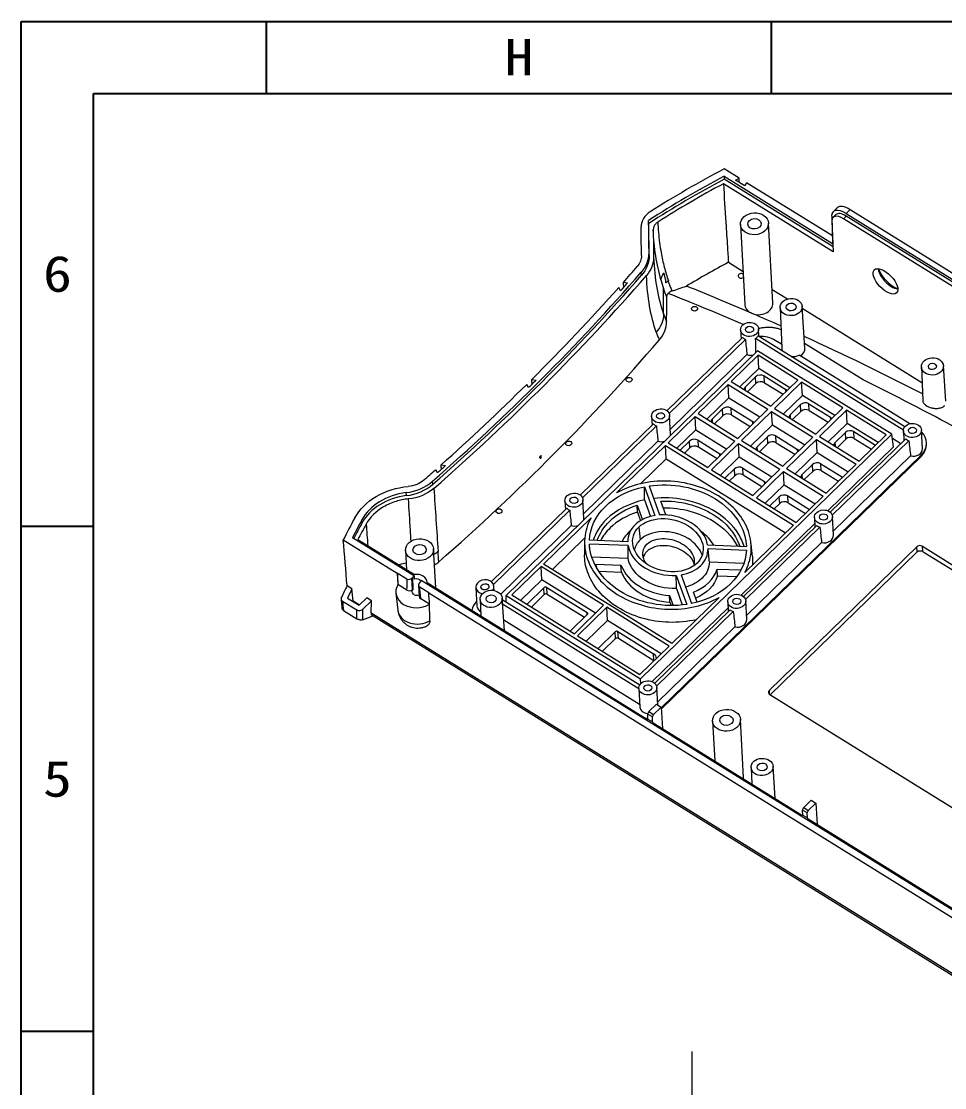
# Model space of a CAD drawing. Header units: millimetres. Extents: x -56 to 1013, y 0 to 900.
# Drawn here: x -55.9 to 174.6, y 634.1 to 900.2 of the extents above; entities that cross this region are included whole.
import ezdxf
from ezdxf.enums import TextEntityAlignment as Align
from ezdxf.lldxf.tags import DXFTag

# ---------------------------------------------------------------- set-up
doc = ezdxf.new("R2010")
doc.units = ezdxf.units.MM
doc.header["$MEASUREMENT"] = 0
doc.layers.get('0').update_dxf_attribs({"linetype": 'CONTINUOUS'})
doc.layers.add('1', color=7, linetype='CONTINUOUS')
doc.styles.add('TEXTSTYLE_0', font='txt', dxfattribs={"width": 0.8})
tags = doc.linetypes.add('CENTER', pattern=[47.5, 22, -8.5, 8.5, -8.5]).pattern_tags.tags
tags[10:11] = [DXFTag(74, 4), DXFTag(75, 0), DXFTag(340, '0'), DXFTag(46, 0.0), DXFTag(50, 0.0), DXFTag(44, 0.0), DXFTag(45, 0.0)]
tags[8:9] = [DXFTag(74, 4), DXFTag(75, 0), DXFTag(340, '0'), DXFTag(46, 0.0), DXFTag(50, 0.0), DXFTag(44, 0.0), DXFTag(45, 0.0)]
tags[6:7] = [DXFTag(74, 4), DXFTag(75, 0), DXFTag(340, '0'), DXFTag(46, 0.0), DXFTag(50, 0.0), DXFTag(44, 0.0), DXFTag(45, 0.0)]
tags[4:5] = [DXFTag(74, 4), DXFTag(75, 0), DXFTag(340, '0'), DXFTag(46, 0.0), DXFTag(50, 0.0), DXFTag(44, 0.0), DXFTag(45, 0.0)]

# ---------------------------------------------------------------- blocks, each defined once
blk = doc.blocks.new('SUN_6HWZ35TKK40GSGJE8VEUYAXIAKM')
at = {"color": 7, "linetype": 'Continuous'}
for p, q in [((-594, 420), (0, 420)), ((-594, 0), (-594, 420)), ((-560, 410), (-560, 420)), ((-490, 410), (-490, 420)), ((-584, 410), (-10, 410)), ((-584, 10), (-584, 410)), ((-594, 350), (-584, 350)), ((-594, 280), (-584, 280))]:
    blk.add_line(p, q, dxfattribs=at)
at = {"color": 2, "style": 'TEXTSTYLE_0'}
for s, width, p, p2 in [('H', 0.792988, (-526.99, 412.53), (-522.99, 412.53)), ('6', 1.029662, (-590.99, 382.5), (-586.99, 382.5)), ('5', 1.029662, (-590.99, 312.5), (-586.99, 312.5))]:
    blk.add_text(s, height=5, dxfattribs=dict(at, width=width)).set_placement(p, p2, align=Align.FIT)

msp = doc.modelspace()

# ---------------------------------------------------------------- linework, layer by layer
at = {"layer": '1', "color": 0, "linetype": 'Continuous', "lineweight": 18}
for p, q in [((123.25, 861.09), (119.54, 863.39)), ((146.75, 842.68), (119.34, 859.69)), ((119.5, 861.58), (146.58, 844.77)), ((119.5, 861.58), (119.54, 860.83)), ((146.69, 843.98), (119.54, 860.83)), ((122.38, 860.62), (123.25, 861.09)), ((124.7, 859.18), (122.38, 860.62)), ((123.3, 860.05), (123.25, 861.09)), ((125.09, 859.95), (124.7, 859.18)), ((146.52, 846.65), (125.09, 859.95)), ((147.42, 851.99), (146.71, 851.29)), ((147.73, 853.68), (146.73, 852.7)), ((149.98, 852.25), (273.56, 775.54)), ((273.59, 774.92), (150.01, 851.62)), ((150.98, 853.22), (274.56, 776.52)), ((100.72, 849.78), (100.68, 850.53)), ((123.6, 849.5), (124.68, 829.54)), ((131.67, 829.92), (130.59, 849.88)), ((146.36, 851.6), (146.58, 844.77)), ((146.41, 850.35), (146.75, 842.68)), ((190.18, 825.57), (149.31, 850.94)), ((120.58, 840.08), (124.23, 837.82)), ((93.7, 832.98), (93.21, 833.78)), ((93.7, 832.98), (93.7, 832.98)), ((94.37, 835.09), (95.43, 834.93)), ((95.43, 834.93), (95.43, 834.93)), ((95.43, 834.93), (95.43, 834.93)), ((131.49, 833.32), (135.33, 830.93)), ((133.49, 828.8), (133.9, 818.69)), ((139.69, 818.69), (138.98, 829.1)), ((139.01, 828.65), (168.89, 810.1)), ((123.62, 823.22), (123.74, 821.02)), ((128.22, 821.58), (128.12, 823.46)), ((124.08, 821.35), (105.25, 803.02)), ((124.82, 820.85), (105.8, 802.34)), ((164.25, 798.22), (127.38, 821.1)), ((164.59, 799.01), (127.97, 821.74)), ((133.86, 819.62), (132.29, 820.6)), ((154.18, 810.75), (139.61, 819.79)), ((65.13, 756.93), (127.86, 817.97)), ((125.21, 817.04), (106.1, 798.44)), ((161.38, 797.16), (127.86, 817.97)), ((128, 816.87), (121.27, 810.33)), ((137.92, 810.71), (128, 816.87)), ((128.19, 813.56), (128, 816.87)), ((165.82, 799.79), (138.24, 816.9)), ((128.19, 813.56), (123.47, 808.97)), ((135.92, 808.77), (128.19, 813.56)), ((129.49, 811.72), (134.9, 808.36)), ((168.73, 813.98), (169.07, 805.6)), ((174.83, 805.42), (174.22, 814.27)), ((70.72, 808.82), (70.26, 809.61)), ((71.52, 810.86), (72.6, 810.69)), ((72.6, 810.69), (72.6, 810.69)), ((72.6, 810.69), (72.6, 810.69)), ((120.51, 809.59), (113.03, 802.31)), ((120.51, 809.59), (130.44, 803.43)), ((120.71, 806.28), (120.51, 809.59)), ((121.27, 810.33), (131.2, 804.17)), ((124.84, 809.04), (127.38, 811.51)), ((125.37, 807.79), (127.47, 809.83)), ((129.58, 810.04), (134.25, 807.14)), ((137.92, 810.71), (131.2, 804.17)), ((138.85, 810.14), (132.12, 803.6)), ((149.12, 803.76), (138.85, 810.14)), ((139.04, 806.83), (138.85, 810.14)), ((70.72, 808.82), (70.72, 808.82)), ((139.04, 806.83), (134.32, 802.23)), ((147.12, 801.81), (139.04, 806.83)), ((120.71, 806.28), (115.22, 800.94)), ((120.71, 806.28), (128.43, 801.48)), ((136.04, 802.09), (138.58, 804.56)), ((140.69, 804.77), (146.1, 801.41)), ((149.12, 803.76), (142.4, 797.22)), ((101.42, 801.61), (101.54, 799.42)), ((112.27, 801.57), (105.54, 795.02)), ((106.17, 797.18), (105.92, 801.86)), ((112.27, 801.57), (122.19, 795.41)), ((112.46, 798.26), (112.27, 801.57)), ((113.03, 802.31), (122.95, 796.15)), ((116.6, 801.02), (119.13, 803.49)), ((117.13, 799.76), (119.23, 801.8)), ((121.24, 803.7), (126.65, 800.34)), ((121.34, 802.01), (126, 799.11)), ((130.44, 803.43), (122.95, 796.15)), ((131.36, 802.85), (123.88, 795.57)), ((131.36, 802.85), (141.64, 796.48)), ((131.56, 799.54), (131.36, 802.85)), ((132.12, 803.6), (142.4, 797.22)), ((136.57, 800.83), (138.67, 802.88)), ((140.78, 803.08), (145.45, 800.19)), ((150.05, 803.19), (143.32, 796.64)), ((159.97, 797.03), (150.05, 803.19)), ((150.24, 799.88), (150.05, 803.19)), ((101.88, 799.75), (83.62, 781.98)), ((102.62, 799.25), (84.17, 781.3)), ((131.56, 799.54), (126.07, 794.21)), ((131.56, 799.54), (139.63, 794.53)), ((150.24, 799.88), (145.52, 795.28)), ((157.97, 795.08), (150.24, 799.88)), ((161.38, 797.16), (98.65, 736.12)), ((112.46, 798.26), (107.74, 793.66)), ((112.46, 798.26), (120.19, 793.46)), ((127.8, 794.07), (130.33, 796.54)), ((132.44, 796.74), (137.85, 793.39)), ((141.64, 796.48), (134.15, 789.2)), ((142.56, 795.9), (135.08, 788.62)), ((142.56, 795.9), (152.49, 789.74)), ((142.76, 792.59), (142.56, 795.9)), ((143.32, 796.64), (153.25, 790.48)), ((146.02, 777.69), (164.84, 796.01)), ((147.24, 795.14), (149.78, 797.61)), ((147.77, 793.88), (149.87, 795.93)), ((151.89, 797.82), (157.3, 794.46)), ((151.98, 796.13), (156.3, 793.45)), ((153.25, 790.48), (159.97, 797.03)), ((161.79, 794.07), (161.38, 797.16)), ((163.6, 794.8), (161.52, 796.08)), ((164.25, 798), (164.38, 795.56)), ((169, 793.57), (168.74, 798.25)), ((103.01, 795.43), (84.48, 777.39)), ((104.85, 794.34), (92.69, 782.51)), ((104.85, 794.34), (136.82, 774.5)), ((105.04, 791.03), (104.85, 794.34)), ((105.54, 795.02), (115.47, 788.86)), ((108.53, 793.17), (110.89, 795.46)), ((109.64, 792.48), (110.98, 793.78)), ((113, 795.67), (118.41, 792.32)), ((113.09, 793.99), (117.76, 791.09)), ((122.19, 795.41), (115.47, 788.86)), ((123.12, 794.83), (116.4, 788.29)), ((123.12, 794.83), (133.39, 788.45)), ((123.31, 791.52), (123.12, 794.83)), ((123.88, 795.57), (134.15, 789.2)), ((128.33, 792.81), (130.43, 794.85)), ((132.54, 795.06), (137.2, 792.16)), ((161.79, 794.07), (145.37, 778.09)), ((146.5, 776.94), (165.63, 795.56)), ((170.02, 794.86), (170, 795.17)), ((105.04, 791.03), (98.61, 784.77)), ((103.83, 728.88), (168.65, 791.96)), ((103.84, 728.57), (168.66, 791.65)), ((105.04, 791.03), (134.82, 772.55)), ((123.31, 791.52), (118.59, 786.93)), ((123.31, 791.52), (131.39, 786.51)), ((142.76, 792.59), (137.27, 787.26)), ((142.76, 792.59), (150.49, 787.8)), ((146.74, 772.98), (166.04, 791.76)), ((47.98, 787.56), (47.54, 788.33)), ((48.88, 789.53), (49.99, 789.34)), ((49.99, 789.34), (49.99, 789.34)), ((49.99, 789.34), (49.99, 789.34)), ((116.4, 788.29), (126.67, 781.91)), ((119.73, 786.22), (122.09, 788.51)), ((124.2, 788.72), (129.61, 785.36)), ((133.39, 788.45), (126.67, 781.91)), ((134.32, 787.88), (127.59, 781.34)), ((134.32, 787.88), (144.24, 781.72)), ((134.51, 784.57), (134.32, 787.88)), ((135.08, 788.62), (145, 782.46)), ((139, 787.12), (141.53, 789.59)), ((139.53, 785.86), (141.63, 787.9)), ((143.64, 789.79), (149.05, 786.44)), ((143.74, 788.11), (148.05, 785.43)), ((145, 782.46), (152.49, 789.74)), ((47.98, 787.56), (47.98, 787.56)), ((120.84, 785.53), (122.18, 786.83)), ((124.29, 787.04), (128.96, 784.14)), ((99.61, 784.06), (102.19, 776.89)), ((100.79, 784.27), (103.4, 777.03)), ((134.51, 784.57), (129.79, 779.97)), ((134.51, 784.57), (142.24, 779.77)), ((79.8, 780.57), (79.91, 778.37)), ((84.54, 776.13), (84.29, 780.81)), ((99.66, 780.77), (101.15, 776.64)), ((104.95, 777.03), (103.71, 780.47)), ((127.59, 781.34), (137.52, 775.18)), ((130.93, 779.27), (133.29, 781.56)), ((132.04, 778.58), (133.38, 779.88)), ((135.4, 781.77), (140.81, 778.41)), ((135.49, 780.08), (139.81, 777.4)), ((137.52, 775.18), (144.24, 781.72)), ((80.25, 778.7), (61.42, 760.37)), ((80.99, 778.2), (61.97, 759.69)), ((97.81, 779.45), (99.11, 775.84)), ((97.9, 777.76), (97.81, 779.45)), ((97.9, 777.76), (98.68, 775.59)), ((86.31, 776.3), (74.47, 764.78)), ((142.13, 774.93), (123.74, 757.04)), ((136.82, 774.5), (124.66, 762.67)), ((142.05, 776.4), (142.18, 773.96)), ((146.8, 771.96), (146.54, 776.64)), ((81.38, 774.38), (63.76, 757.23)), ((98.22, 773.99), (98.53, 770.79)), ((124.39, 756.64), (142.64, 774.4)), ((124.87, 755.89), (143.44, 773.96)), ((24.49, 770.84), (37.95, 762.48)), ((42.25, 761.74), (26.77, 771.34)), ((28.14, 770.89), (42.22, 762.14)), ((84.77, 771.31), (76.66, 763.42)), ((95.47, 770.34), (85.9, 770.71)), ((95.56, 769.4), (85.9, 769.77)), ((115.41, 769.57), (125.07, 769.19)), ((125.12, 751.93), (143.85, 770.16)), ((169, 769.2), (250.87, 718.39)), ((40.03, 768.17), (40.29, 763.34)), ((47.55, 758.84), (47.02, 768.55)), ((95.57, 766.15), (86.52, 766.5)), ((115.5, 768.63), (125.07, 768.25)), ((130.81, 733.27), (167.59, 769.07)), ((131, 732.14), (167.54, 767.7)), ((169.22, 767.86), (250.79, 717.23)), ((73.83, 764.16), (66.54, 757.06)), ((89.43, 754.48), (73.83, 764.16)), ((74.02, 760.85), (73.83, 764.16)), ((106.44, 744.93), (74.47, 764.78)), ((87.52, 764.72), (93.78, 764.48)), ((93.87, 762.79), (93.78, 764.48)), ((115.85, 765.36), (124.4, 765.03)), ((40.38, 761.01), (37.97, 762.51)), ((37.97, 762.51), (38.12, 759.64)), ((41.55, 761.26), (41.73, 761.43)), ((42.29, 760.99), (42.25, 761.74)), ((88.25, 763.01), (93.87, 762.79)), ((107.57, 761.94), (110.18, 754.7)), ((108.78, 762.08), (111.36, 754.91)), ((117.88, 761.86), (117.79, 763.54)), ((117.79, 763.54), (123.7, 763.31)), ((117.88, 761.86), (122.68, 761.67)), ((26.65, 758.61), (25.44, 759.36)), ((40.32, 758.28), (38.12, 759.64)), ((41.88, 758.56), (41.73, 758.42)), ((43.25, 759.52), (43.44, 756.68)), ((45.85, 757.62), (43.43, 759.12)), ((43.48, 760.06), (43.66, 760.23)), ((195.24, 666.78), (43.92, 760.7)), ((45.43, 760.15), (45.43, 760.23)), ((45.43, 760.15), (100.43, 726.01)), ((57.6, 758.96), (57.85, 754.29)), ((62.15, 758.17), (62.09, 759.21)), ((74.02, 760.85), (68.73, 755.7)), ((70.44, 754.87), (74.56, 758.88)), ((87.43, 752.53), (74.02, 760.85)), ((75.26, 758.95), (85.3, 752.71)), ((107.61, 758.67), (109.08, 754.6)), ((25.52, 756.3), (28.45, 754.48)), ((28.45, 754.48), (30.33, 756.32)), ((31.5, 755.6), (30.33, 756.32)), ((37.62, 757.5), (38.09, 753.26)), ((46, 754.75), (43.8, 756.12)), ((45.81, 757.6), (190.94, 667.52)), ((58.65, 755.96), (58.81, 751.85)), ((64.69, 748.2), (64.14, 756.26)), ((64.16, 755.9), (98.46, 734.61)), ((65.09, 755.32), (65.13, 756.93)), ((65.13, 756.93), (98.65, 736.12)), ((66.54, 757.06), (82.14, 747.38)), ((71.41, 754.04), (74.65, 757.19)), ((75.35, 757.26), (84.67, 751.48)), ((105.91, 756.94), (106.81, 754.44)), ((106, 755.26), (105.91, 756.94)), ((118.28, 756.46), (106.44, 744.93)), ((112.78, 755.29), (111.88, 757.79)), ((24.29, 755.54), (27.88, 753.32)), ((24.53, 753.18), (27.89, 751.1)), ((28.49, 754.52), (26.91, 755.51)), ((29.29, 753.45), (31.5, 755.6)), ((31.42, 752.61), (31.5, 755.6)), ((64.23, 754.85), (98.22, 733.75)), ((89.43, 754.48), (82.14, 747.38)), ((90.21, 754), (82.91, 746.9)), ((105.81, 744.31), (90.21, 754)), ((90.4, 750.69), (90.21, 754)), ((120.5, 753.89), (101.55, 735.44)), ((102.19, 735.04), (121.01, 753.36)), ((106, 755.26), (106.29, 754.46)), ((120.42, 755.35), (120.56, 752.91)), ((125.17, 750.92), (124.92, 755.59)), ((31.66, 751.98), (204.5, 644.7)), ((64.51, 750.85), (98.44, 729.79)), ((85.37, 752.17), (81.11, 748.02)), ((90.4, 750.69), (85.11, 745.54)), ((103.81, 742.37), (90.4, 750.69)), ((102.67, 734.29), (121.81, 752.91)), ((88.06, 743.7), (92.32, 747.85)), ((93.03, 747.92), (101.91, 742.41)), ((102.92, 730.33), (122.22, 749.11)), ((82.91, 746.9), (98.51, 737.22)), ((89.17, 743.01), (92.41, 746.17)), ((93.12, 746.24), (102, 740.72)), ((98.51, 737.22), (105.81, 744.31)), ((98.72, 734.94), (98.65, 736.12)), ((98.22, 733.75), (98.48, 729.07)), ((102.96, 729.63), (102.72, 733.99)), ((212.82, 681.35), (130.94, 732.17)), ((100.75, 727.97), (102.65, 729.82)), ((102.65, 729.82), (103.81, 729.1)), ((100.52, 726.1), (100.45, 727.35)), ((101.68, 725.38), (101.61, 726.63)), ((101.91, 727.25), (103.81, 729.1)), ((103.81, 729.1), (104.11, 723.73)), ((100.43, 726.01), (100.52, 726.1)), ((100.52, 726.1), (101.68, 725.38)), ((101.59, 725.29), (101.68, 725.38)), ((101.59, 725.29), (139.05, 702.04)), ((116.61, 725.6), (117.16, 715.63)), ((124.39, 711.5), (123.6, 725.98)), ((126.23, 714.02), (126.4, 709.9)), ((132.27, 706.25), (131.72, 714.31)), ((139.37, 704), (141.27, 705.85)), ((141.27, 705.85), (142.43, 705.13)), ((139.14, 702.13), (139.07, 703.37)), ((140.3, 701.41), (140.23, 702.66)), ((140.53, 703.28), (142.43, 705.13)), ((142.43, 705.13), (142.72, 699.76)), ((139.05, 702.04), (139.14, 702.13)), ((139.14, 702.13), (140.3, 701.41)), ((140.21, 701.32), (140.3, 701.41)), ((140.21, 701.32), (195.21, 667.18))]:
    msp.add_line(p, q, dxfattribs=at)
at = {"layer": '1', "color": 0, "linetype": 'Continuous', "lineweight": 13}
for p, q in [((150.01, 851.62), (149.31, 850.94)), ((150.98, 853.22), (149.98, 852.25)), ((100.82, 841.82), (100.78, 842.57)), ((98.88, 836.84), (98.84, 837.59)), ((129.58, 810.04), (129.49, 811.72)), ((124.89, 808.08), (124.84, 809.04)), ((127.47, 809.83), (127.38, 811.51)), ((134.93, 807.8), (134.9, 808.36)), ((138.67, 802.88), (138.58, 804.56)), ((140.78, 803.08), (140.69, 804.77)), ((119.23, 801.8), (119.13, 803.49)), ((121.34, 802.01), (121.24, 803.7)), ((136.09, 801.13), (136.04, 802.09)), ((146.13, 800.85), (146.1, 801.41)), ((116.65, 800.06), (116.6, 801.02)), ((126.68, 799.78), (126.65, 800.34)), ((130.43, 794.85), (130.33, 796.54)), ((132.54, 795.06), (132.44, 796.74)), ((149.87, 795.93), (149.78, 797.61)), ((151.98, 796.13), (151.89, 797.82)), ((110.98, 793.78), (110.89, 795.46)), ((113.09, 793.99), (113, 795.67)), ((127.85, 793.11), (127.8, 794.07)), ((137.88, 792.82), (137.85, 793.39)), ((147.29, 794.18), (147.24, 795.14)), ((157.3, 794.42), (157.3, 794.46)), ((118.44, 791.75), (118.41, 792.32)), ((168.66, 791.65), (168.65, 791.96)), ((122.18, 786.83), (122.09, 788.51)), ((124.29, 787.04), (124.2, 788.72)), ((141.63, 787.9), (141.53, 789.59)), ((143.74, 788.11), (143.64, 789.79)), ((46.8, 784.68), (46.75, 785.43)), ((129.64, 784.8), (129.61, 785.36)), ((139.05, 786.16), (139, 787.12)), ((149.05, 786.4), (149.05, 786.44)), ((40.22, 781.85), (40.18, 782.6)), ((133.38, 779.88), (133.29, 781.56)), ((135.49, 780.08), (135.4, 781.77)), ((140.81, 778.38), (140.81, 778.41)), ((29.18, 775.07), (29.14, 775.82)), ((169.07, 767.96), (169, 769.2)), ((167.66, 767.82), (167.59, 769.07)), ((41.73, 758.42), (41.55, 761.26)), ((41.73, 761.43), (41.88, 758.56)), ((74.65, 757.19), (74.56, 758.88)), ((75.35, 757.26), (75.26, 758.95)), ((27.89, 751.1), (27.88, 753.32)), ((29.29, 753.45), (29.3, 750.85)), ((70.45, 754.64), (70.44, 754.87)), ((31.42, 752.61), (204.8, 645)), ((85.33, 752.13), (85.3, 752.71)), ((92.41, 746.17), (92.32, 747.85)), ((93.12, 746.24), (93.03, 747.92)), ((102, 740.72), (101.91, 742.41)), ((130.86, 732.23), (130.81, 733.27)), ((101.61, 726.63), (100.45, 727.35)), ((100.75, 727.97), (101.91, 727.25)), ((140.23, 702.66), (139.07, 703.37)), ((139.37, 704), (140.53, 703.28))]:
    msp.add_line(p, q, dxfattribs=at)
at = {"layer": '1', "color": 1, "linetype": 'CENTER', "lineweight": 18, "ltscale": 0.026557}
msp.add_line((111.52, 428.64), (111.52, 643.14), dxfattribs=at)
at = {"layer": '1', "color": 0, "linetype": 'Continuous', "lineweight": 18}
for centre, major_axis, ratio, start_param, end_param in [((252.84, 704.92), (245.43, 13.36), 0.780806, 2.101881, 2.194174), ((252.84, 704.92), (243.51, 13.26), 0.780806, 2.10718, 2.202551), ((252.88, 704.17), (-243.51, -13.26), 0.780806, 5.248772, 5.344143), ((252.88, 704.17), (242.41, 13.2), 0.780806, 2.111146, 2.194316), ((150.14, 849.19), (-3.42, 3.51), 0.46557, 5.202552, 6.755243), ((149.42, 848.49), (-2.71, 2.81), 0.472376, 5.204763, 6.775559), ((150.14, 849.19), (2.72, -2.79), 0.46557, 2.060959, 3.141569), ((151.14, 850.16), (3.42, -3.51), 0.46557, 2.060959, 3.141584), ((-415.05, 1105.32), (-622.95, -33.91), 0.780806, 2.484541, 2.494218), ((253.92, 684.96), (-241.87, -13.17), 0.780806, 5.253213, 5.305978), ((161.05, 836.58), (-2.79, 2.87), 0.46557, 0.491635, 2.060959), ((161.56, 837.07), (3.35, -3.44), 0.46557, 3.903307, 5.202551), ((-415.05, 1105.32), (-624.84, -34.02), 0.780806, 2.359012, 2.492674), ((-415.01, 1104.57), (624.84, 34.02), 0.780806, 5.500605, 5.634267), ((-415.01, 1104.57), (625.94, 34.08), 0.780806, 5.499373, 5.635256), ((123.78, 836.7), (-0.749, -0.041), 0.780806, 3.967873, 6.283185), ((123.78, 836.7), (-0.749, -0.041), 0.780806, 0, 2.315297), ((-415.05, 1105.32), (-622.95, -33.91), 0.780806, 2.423564, 2.481321), ((-415.05, 1105.32), (-623.94, -33.97), 0.780806, 2.48041, 2.485223), ((-193.41, 388.12), (-638.45, -34.76), 0.780806, 4.146554, 4.17497), ((161.05, 836.58), (-2.79, 2.87), 0.46557, 2.060959, 2.642252), ((161.56, 837.07), (3.35, -3.44), 0.46557, 5.202552, 5.515729), ((-193.48, 389.37), (-632.96, -34.46), 0.780806, 4.144506, 4.17841), ((128.18, 829.73), (3.49, 0.19), 0.780806, 3.141552, 3.986117), ((128.18, 829.73), (3.49, 0.19), 0.780806, 4.305251, 6.283266), ((-193.41, 388.12), (-638.45, -34.76), 0.780806, 4.132576, 4.144814), ((-414.03, 1086.61), (-626.45, -34.1), 0.780806, 2.357469, 2.498704), ((125.92, 822.4), (-2.25, -0.12), 0.780806, 0.570877, 1.015237), ((125.54, 829.38), (-3.88, 41.3), 0.037403, 1.775344, 1.870849), ((125.92, 822.4), (-2.25, -0.12), 0.780806, 2.237178, 2.681539), ((125.54, 829.38), (-0.81, 41.6), 0.041273, 4.422978, 4.511227), ((128.48, 816.89), (5.99, 0.33), 0.780806, 0.84081, 1.57231), ((-193.41, 388.12), (-638.45, -34.76), 0.780806, 4.066887, 4.12194), ((126.12, 818.66), (-2.25, -0.12), 0.780806, 1.110742, 1.873583), ((136.78, 818.82), (-2.89, -0.16), 0.780806, 6.27229, 6.613269), ((136.8, 818.51), (-2.89, -0.16), 0.780806, 2.16684, 3.152518), ((136.78, 818.82), (-2.89, -0.16), 0.780806, 1.351536, 2.058455), ((128.54, 810.79), (1.5, 0.08), 0.780806, 0.84081, 2.411606), ((-415.05, 1105.32), (-622.95, -33.91), 0.780806, 2.367449, 2.420356), ((-415.05, 1105.32), (-623.94, -33.97), 0.780806, 2.419543, 2.424344), ((126, 808.32), (1.5, 0.08), 0.780806, 2.411606, 3.070751), ((128.63, 809.11), (1.5, 0.08), 0.780806, 0.84081, 2.411606), ((-193.48, 389.37), (-632.96, -34.46), 0.780806, 3.997487, 4.089031), ((133.94, 807.44), (1.5, 0.08), 0.780806, 0.513642, 0.84081), ((120.29, 802.77), (1.5, 0.08), 0.780806, 0.84081, 2.411606), ((139.74, 803.84), (1.5, 0.08), 0.780806, 0.84081, 2.411606), ((120.38, 801.09), (1.5, 0.08), 0.780806, 0.84081, 2.411606), ((137.2, 801.37), (1.5, 0.08), 0.780806, 2.411606, 3.070751), ((139.83, 802.16), (1.5, 0.08), 0.780806, 0.84081, 2.411606), ((145.14, 800.49), (1.5, 0.08), 0.780806, 0.513642, 0.84081), ((103.72, 800.8), (-2.25, -0.12), 0.780806, 0.570877, 1.015237), ((103.34, 807.78), (-3.88, 41.3), 0.037403, 1.775344, 1.870849), ((117.76, 800.3), (1.5, 0.08), 0.780806, 2.411606, 3.070751), ((125.7, 799.41), (1.5, 0.08), 0.780806, 0.513642, 0.84081), ((103.92, 797.06), (-2.25, -0.12), 0.780806, 2.949594, 3.141553), ((112.05, 794.75), (1.5, 0.08), 0.780806, 0.84081, 2.411606), ((131.49, 795.82), (1.5, 0.08), 0.780806, 0.84081, 2.411606), ((150.94, 796.89), (1.5, 0.08), 0.780806, 0.84081, 2.411606), ((151.03, 795.21), (1.5, 0.08), 0.780806, 0.84081, 2.411606), ((166.55, 797.19), (-2.25, -0.12), 0.780806, 0.666382, 1.110742), ((164.01, 794.84), (5.99, 0.33), 0.780806, 5.553199, 6.895714), ((103.92, 797.06), (-2.25, -0.12), 0.780806, 1.110742, 1.873617), ((112.14, 793.06), (1.5, 0.08), 0.780806, 0.84081, 2.411606), ((128.96, 793.35), (1.5, 0.08), 0.780806, 2.411606, 3.070751), ((131.58, 794.13), (1.5, 0.08), 0.780806, 0.84081, 2.411606), ((136.9, 792.46), (1.5, 0.08), 0.780806, 0.513642, 0.84081), ((148.4, 794.42), (1.5, 0.08), 0.780806, 2.411606, 3.070751), ((156.34, 793.53), (1.5, 0.08), 0.780806, 0.819457, 0.84081), ((165.96, 807.91), (-3.88, 41.3), 0.037403, 1.870849, 1.968957), ((166.75, 793.44), (-2.25, -0.12), 0.780806, 1.208851, 3.141647), ((164.03, 794.53), (5.99, 0.33), 0.780806, 5.553199, 6.283202), ((-414.17, 1089.16), (-626.37, -34.1), 0.780806, 2.419514, 2.420401), ((117.45, 791.39), (1.5, 0.08), 0.780806, 0.513642, 0.84081), ((-415.05, 1105.32), (-622.95, -33.91), 0.780806, 2.357181, 2.364235), ((-415.05, 1105.32), (-623.94, -33.97), 0.780806, 2.363512, 2.368318), ((123.25, 787.79), (1.5, 0.08), 0.780806, 0.84081, 2.411606), ((142.69, 788.87), (1.5, 0.08), 0.780806, 0.84081, 2.411606), ((142.78, 787.18), (1.5, 0.08), 0.780806, 0.84081, 2.411606), ((123.34, 786.11), (1.5, 0.08), 0.780806, 0.84081, 2.411606), ((128.65, 784.44), (1.5, 0.08), 0.780806, 0.513642, 0.84081), ((140.16, 786.4), (1.5, 0.08), 0.780806, 2.411606, 3.070751), ((148.1, 785.51), (1.5, 0.08), 0.780806, 0.819457, 0.84081), ((42.07, 771.72), (14.08, 0.77), 0.780806, 1.663353, 2.69085), ((42.11, 770.97), (14.08, 0.77), 0.780806, 1.663337, 2.69085), ((134.45, 780.84), (1.5, 0.08), 0.780806, 0.84081, 2.411606), ((134.54, 779.16), (1.5, 0.08), 0.780806, 0.84081, 2.411606), ((82.09, 779.75), (-2.25, -0.12), 0.780806, 0.570877, 1.015237), ((81.71, 786.73), (-3.88, 41.3), 0.037403, 1.775344, 1.870849), ((139.85, 777.49), (1.5, 0.08), 0.780806, 0.819457, 0.84081), ((252.84, 704.92), (-245.41, -13.36), 0.780806, 5.832845, 5.863304), ((252.84, 704.92), (243.51, 13.26), 0.780806, 2.69085, 2.716032), ((252.88, 704.17), (-243.51, -13.26), 0.780806, 5.832442, 5.85455), ((252.88, 704.17), (242.41, 13.2), 0.780806, 2.690893, 2.712698), ((82.3, 776.01), (-2.25, -0.12), 0.780806, 2.949594, 3.141553), ((82.3, 776.01), (-2.25, -0.12), 0.780806, 1.110742, 1.873617), ((144.35, 775.58), (-2.25, -0.12), 0.780806, 0.666382, 1.110742), ((143.76, 786.3), (-3.88, 41.3), 0.037403, 1.870849, 1.968957), ((144.55, 771.84), (-2.25, -0.12), 0.780806, 1.208851, 3.141565), ((168.36, 768.59), (0.999, 0.054), 0.780806, 0.84081, 2.411606), ((168.44, 765.82), (3.32, 3.67), 0.394469, 1.375691, 1.410489), ((168.44, 765.82), (4.17, -2.84), 0.423435, 1.671246, 1.706043), ((42.69, 760.83), (-5.24, -0.29), 0.780806, 5.791082, 5.798958), ((47.66, 669.58), (-23.78, 371.94), 0.010421, 1.317684, 1.325562), ((40.78, 761.74), (0.999, 0.054), 0.78081, 4.266625, 5.55312), ((42.69, 760.83), (-1.25, -0.07), 0.780806, 5.031711, 5.553199), ((42.73, 760.08), (2.7, 0.15), 0.780806, 6.246832, 8.001158), ((42.73, 760.08), (1.25, 0.07), 0.780806, 0.39423, 1.890118), ((253.46, 693.48), (245.09, 13.34), 0.780806, 2.721445, 2.737736), ((253.46, 693.48), (243.59, 13.26), 0.780806, 2.723414, 2.736262), ((42.85, 757.96), (5.24, 0.29), 0.780806, 2.649489, 5.315315), ((36.43, 829.77), (-3.9, 71.49), 0.010408, 3.134319, 3.41862), ((42.85, 757.96), (1.25, 0.07), 0.780806, 2.411606, 3.838852), ((44.25, 759.58), (0.999, 0.054), 0.78081, 2.411528, 3.698023), ((39.91, 827.61), (-3.9, 71.49), 0.010408, 2.850018, 3.134319), ((42.69, 760.83), (-1.25, -0.07), 0.780806, 2.411606, 2.933094), ((59.84, 759.09), (-2.25, -0.12), 0.780806, 2.561028, 6.283185), ((59.84, 759.09), (-2.25, -0.12), 0.780806, 0, 1.256187), ((74.94, 758.64), (0.499, 0.027), 0.780806, 0.84081, 2.411606), ((40.96, 758.89), (0.999, 0.054), 0.78081, 3.982324, 5.55312), ((42.85, 757.96), (1.25, 0.07), 0.780806, 4.125953, 5.136644), ((44.43, 756.74), (0.999, 0.054), 0.78081, 3.14887, 3.982324), ((42.69, 760.83), (-5.24, -0.29), 0.780806, 2.165847, 2.173722), ((47.66, 669.58), (-23.78, 371.94), 0.010421, 4.942765, 4.950643), ((75.04, 756.95), (-0.499, -0.027), 0.780806, 3.982402, 5.553199), ((28.52, 753.93), (0.999, 0.05), 0.782532, 3.987963, 5.556325), ((62.52, 752.7), (5.99, 0.33), 0.780806, 2.438162, 2.958881), ((60.1, 754.41), (-2.25, -0.12), 0.780806, 0.000054, 0.894536), ((71.98, 753.91), (2, 0.11), 0.780806, 2.411606, 2.521169), ((122.72, 754.54), (-2.25, -0.12), 0.780806, 0.666382, 1.110742), ((144.07, 1013.54), (176.6, 262.09), 0.361596, 3.610128, 3.625765), ((33.32, 754.48), (1.68, 2.49), 0.361596, 2.626192, 3.155131), ((84.99, 752.41), (0.499, 0.027), 0.780806, 5.553199, 7.123995), ((122.14, 765.26), (-3.88, 41.3), 0.037403, 1.870849, 1.968957), ((122.92, 750.79), (-2.25, -0.12), 0.780806, 1.208851, 3.141565), ((92.71, 747.61), (0.499, 0.027), 0.780806, 0.84081, 2.411606), ((92.8, 745.93), (-0.499, -0.027), 0.780806, 3.982402, 5.553199), ((100.64, 741.17), (2, 0.11), 0.780806, 6.251393, 7.123995), ((100.73, 739.49), (2, 0.11), 0.780806, 0.795134, 0.84081), ((131.58, 732.79), (0.999, 0.054), 0.780806, 2.411606, 3.982402), ((100.73, 729.19), (-2.25, -0.12), 0.780806, 0.000023, 1.40925), ((100.77, 727.65), (-0.264, -0.425), 0.416636, 4.174718, 5.745514), ((101.93, 726.93), (0.264, 0.425), 0.416636, 1.033125, 2.603921), ((98.05, 730.65), (5.99, 0.33), 0.780806, 5.005923, 5.091114), ((98.07, 730.34), (5.99, 0.33), 0.780806, 5.063135, 5.091114), ((120.9, 711.31), (3.49, 0.19), 0.780806, 6.153046, 6.283128), ((139.39, 703.68), (-0.264, -0.425), 0.416636, 4.174718, 5.745514), ((140.55, 702.96), (0.264, 0.425), 0.416636, 1.033125, 2.603921)]:
    msp.add_ellipse(centre, major_axis=major_axis, ratio=ratio, start_param=start_param, end_param=end_param, dxfattribs=at)
for centre, major_axis, ratio in [((127.09, 849.69), (3.49, 0.19), 0.780806), ((127.09, 849.69), (1.65, 0.09), 0.780806), ((159.77, 835.33), (-2.78, 2.88), 0.472376), ((136.23, 828.92), (-2.75, -0.15), 0.780806), ((112.15, 828.5), (-0.748, -0.041), 0.780806), ((136.23, 828.92), (-1.25, -0.07), 0.780806), ((125.87, 823.34), (-2.25, -0.12), 0.780806), ((125.87, 823.34), (-0.999, -0.054), 0.780806), ((171.48, 814.1), (2.75, 0.15), 0.780806), ((171.48, 814.1), (-0.999, -0.054), 0.780806), ((95.81, 810.79), (-0.749, -0.041), 0.780806), ((103.67, 801.74), (-2.25, -0.12), 0.780806), ((103.67, 801.74), (-0.999, -0.054), 0.780806), ((166.5, 798.12), (-2.25, -0.12), 0.780806), ((166.5, 798.12), (-0.999, -0.054), 0.780806), ((80.73, 794.88), (-0.749, -0.041), 0.780806), ((82.04, 780.69), (-2.25, -0.12), 0.780806), ((82.04, 780.69), (-0.999, -0.054), 0.780806), ((63.35, 777.97), (-0.749, -0.041), 0.780806), ((144.3, 776.52), (-2.25, -0.12), 0.780806), ((144.3, 776.52), (-0.999, -0.054), 0.780806), ((43.52, 768.36), (3.49, 0.19), 0.780806), ((43.52, 768.36), (1.65, 0.09), 0.780806), ((59.84, 759.09), (-0.999, -0.054), 0.780806), ((61.39, 756.09), (-2.75, -0.15), 0.780806), ((61.39, 756.09), (-1.25, -0.07), 0.780806), ((122.67, 755.47), (-2.25, -0.12), 0.780806), ((122.67, 755.47), (-0.999, -0.054), 0.780806), ((100.47, 733.87), (-2.25, -0.12), 0.780806), ((100.47, 733.87), (-0.999, -0.054), 0.780806), ((120.11, 725.79), (3.49, 0.19), 0.780806), ((120.11, 725.79), (1.65, 0.09), 0.780806), ((128.98, 714.14), (-2.75, -0.15), 0.780806), ((128.98, 714.14), (-1.25, -0.07), 0.780806)]:
    msp.add_ellipse(centre, major_axis=major_axis, ratio=ratio, dxfattribs=at)
at = {"layer": '1', "color": 0, "linetype": 'Continuous', "lineweight": 13}
for centre, major_axis, ratio, start_param, end_param in [((45.77, 980.87), (-232.21, 2337.93), 0.018661, 1.665472, 1.666487), ((43.08, 753.7), (5, 0.27), 0.780806, 3.185278, 5.316013)]:
    msp.add_ellipse(centre, major_axis=major_axis, ratio=ratio, start_param=start_param, end_param=end_param, dxfattribs=at)
at = {"layer": '1', "color": 0, "linetype": 'Continuous', "lineweight": 18}
for points, degree, knots in [([(119.34, 859.69), (119.54, 856.45), (119.75, 853.21), (120.08, 847.96), (120.21, 845.97), (120.34, 843.97)], 3, [0, 0, 0, 0, 0.618774, 0.618774, 1, 1, 1, 1]), ([(100.78, 842.57), (100.78, 843.07), (100.77, 843.57), (100.76, 844.57), (100.75, 845.07), (100.73, 846.58), (100.72, 847.58), (100.69, 849.23), (100.68, 849.88), (100.68, 850.53)], 3, [0, 0, 0, 0, 0.188617, 0.188617, 0.377235, 0.377235, 0.75447, 0.75447, 1, 1, 1, 1]), ([(100.82, 841.82), (100.82, 842.34), (100.81, 842.86), (100.8, 843.91), (100.79, 844.43), (100.77, 845.47), (100.77, 845.99), (100.75, 847.03), (100.75, 847.55), (100.73, 848.64), (100.72, 849.21), (100.72, 849.78)], 3, [0, 0, 0, 0, 0.196226, 0.196226, 0.392452, 0.392452, 0.588678, 0.588678, 0.784905, 0.784905, 1, 1, 1, 1]), ([(102.97, 850.13), (102.78, 850), (102.6, 849.86), (102.24, 849.49), (102.08, 849.25), (101.87, 848.75), (101.82, 848.49), (101.82, 848.23)], 3, [0, 0, 0, 0, 0.270937, 0.270937, 0.639936, 0.639936, 1, 1, 1, 1]), ([(98.89, 841.77), (98.89, 842.26), (98.88, 842.75), (98.86, 844.22), (98.85, 845.2), (98.82, 847.1), (98.81, 848.01), (98.8, 848.92)], 3, [0, 0, 0, 0, 0.20428, 0.20428, 0.616834, 0.616834, 1, 1, 1, 1]), ([(101.82, 848.23), (101.84, 847.41), (101.85, 846.58), (101.87, 844.91), (101.88, 844.06), (101.9, 842.59), (101.91, 841.97), (101.92, 841.34)], 3, [0, 0, 0, 0, 0.359152, 0.359152, 0.728324, 0.728324, 1, 1, 1, 1]), ([(98.84, 837.59), (99.81, 838.7), (100.3, 839.97), (100.8, 841.25), (100.78, 842.57)], 2, [0, 0, 0, 0.5, 0.5, 1, 1, 1]), ([(105.05, 834.97), (105.03, 834.96), (105.01, 834.94), (104.99, 834.93), (104.98, 834.93), (104.97, 834.93), (104.97, 834.93), (104.96, 834.93), (104.96, 834.94), (104.96, 834.95), (104.96, 834.96), (104.95, 834.99), (104.96, 835.02), (104.97, 835.1), (104.97, 835.16), (104.98, 835.32), (104.98, 835.42), (104.96, 835.63), (104.94, 835.73), (104.81, 836.36), (104.66, 836.85), (104.52, 837.35)], 3, [0, 0, 0, 0, 0.020053, 0.020053, 0.028828, 0.028828, 0.035143, 0.035143, 0.041419, 0.041419, 0.049975, 0.049975, 0.07553, 0.07553, 0.126547, 0.126547, 0.22929, 0.22929, 0.355482, 0.355482, 1, 1, 1, 1]), ([(105.61, 835.43), (105.42, 835.31), (105.24, 835.16), (105.07, 835), (105.06, 834.98), (105.05, 834.97)], 3, [0, 0, 0, 0, 0.925564, 0.925564, 1, 1, 1, 1]), ([(105.17, 825.3), (105.18, 826.83), (105.19, 828.35), (105.21, 830.36), (105.21, 830.83), (105.22, 831.31)], 3, [0, 0, 0, 0, 0.761237, 0.761237, 1, 1, 1, 1]), ([(105.22, 831.31), (105.22, 831.58), (105.28, 831.85), (105.43, 832.18), (105.47, 832.25), (105.52, 832.33)], 3, [0, 0, 0, 0, 0.768062, 0.768062, 1, 1, 1, 1]), ([(106.54, 832.93), (106.46, 832.9), (106.39, 832.87), (105.99, 832.7), (105.72, 832.53), (105.52, 832.33)], 3, [0, 0, 0, 0, 0.182538, 0.182538, 1, 1, 1, 1]), ([(128.17, 823.57), (128.48, 823.66), (128.8, 823.73), (129.46, 823.84), (129.79, 823.87), (130.12, 823.89)], 3, [0, 0, 0, 0, 0.499564, 0.499564, 1, 1, 1, 1]), ([(130.12, 823.89), (130.29, 823.9), (130.63, 823.91), (130.97, 823.9), (131.13, 823.89)], 3, [0, 0, 0, 0, 0.51256, 1, 1, 1, 1]), ([(169.07, 805.61), (169.07, 805.45), (169.12, 805.29), (169.29, 804.94), (169.45, 804.74), (169.84, 804.39), (170.08, 804.23), (170.6, 803.97), (170.88, 803.87), (171.46, 803.71), (171.77, 803.66), (172.38, 803.61), (172.69, 803.61), (173.28, 803.68), (173.56, 803.75), (174.06, 803.95), (174.28, 804.08), (174.49, 804.26), (174.52, 804.3), (174.55, 804.33)], 3, [0, 0, 0, 0, 0.104447, 0.104447, 0.233641, 0.233641, 0.354767, 0.354767, 0.471147, 0.471147, 0.587635, 0.587635, 0.708569, 0.708569, 0.836609, 0.836609, 0.971848, 0.971848, 1, 1, 1, 1]), ([(73.83, 791.85), (73.82, 791.71), (73.81, 791.58), (73.78, 791.38), (73.78, 791.31), (73.75, 791.22), (73.74, 791.18), (73.73, 791.14), (73.72, 791.13), (73.72, 791.12), (73.71, 791.11), (73.71, 791.11), (73.7, 791.1), (73.7, 791.1), (73.69, 791.1), (73.69, 791.09), (73.68, 791.09), (73.67, 791.09), (73.67, 791.09), (73.64, 791.1), (73.63, 791.12), (73.56, 791.23), (73.53, 791.34), (73.49, 791.47), (73.49, 791.48), (73.48, 791.5)], 3, [0, 0, 0, 0, 0.286691, 0.286691, 0.412154, 0.412154, 0.475615, 0.475615, 0.485818, 0.485818, 0.49619, 0.49619, 0.503434, 0.503434, 0.510661, 0.510661, 0.52162, 0.52162, 0.543196, 0.543196, 0.625665, 0.625665, 0.952701, 0.952701, 1, 1, 1, 1]), ([(124.66, 762.67), (125.55, 764.26), (126.08, 765.97), (126.39, 769.46), (126.16, 771.23), (124.4, 776.37), (121.72, 779.52), (114.49, 784.01), (109.95, 785.34), (103.11, 785.54), (100.83, 785.32), (96.52, 784.32), (94.49, 783.53), (92.69, 782.51)], 3, [0, 0, 0, 0, 0.125, 0.125, 0.25, 0.25, 0.5, 0.5, 0.75, 0.75, 0.875, 0.875, 1, 1, 1, 1]), ([(27.36, 776.3), (28.51, 778.41), (30.36, 780.27), (34.99, 783), (37.8, 783.88), (40.69, 784.14)], 3, [0, 0, 0, 0, 0.5, 0.5, 1, 1, 1, 1]), ([(85.9, 770.71), (86.03, 773.8), (87.45, 776.8), (92.32, 781.54), (95.76, 783.27), (99.61, 784.06)], 3, [0, 0, 0, 0, 0.5, 0.5, 1, 1, 1, 1]), ([(99.66, 780.77), (99.65, 781.32), (99.64, 781.87), (99.63, 782.96), (99.62, 783.51), (99.61, 784.06)], 3, [0, 0, 0, 0, 0.5, 0.5, 1, 1, 1, 1]), ([(100.79, 784.27), (103.61, 784.69), (106.6, 784.64), (112.3, 783.51), (115.03, 782.47), (119.67, 779.59), (121.58, 777.75), (124.25, 773.68), (124.98, 771.43), (125.07, 769.19)], 3, [0, 0, 0, 0, 0.25, 0.25, 0.5, 0.5, 0.75, 0.75, 1, 1, 1, 1]), ([(40.76, 781.03), (39.69, 780.92), (38.65, 780.71), (36.55, 780.07), (35.5, 779.61), (32.65, 777.96), (31.12, 776.46), (30.19, 774.74)], 3, [0, 0, 0, 0, 0.233248, 0.233248, 0.488832, 0.488832, 1, 1, 1, 1]), ([(99.66, 780.77), (95.91, 779.98), (92.56, 778.28), (88.6, 774.42), (87.45, 772.61), (86.81, 770.68)], 3, [0, 0, 0, 0, 0.599795, 0.599795, 1, 1, 1, 1]), ([(124.51, 769.23), (124.15, 770.36), (123.62, 771.48), (121.61, 774.55), (119.71, 776.37), (115.1, 779.23), (112.4, 780.27), (107.05, 781.32), (104.44, 781.42), (101.92, 781.14)], 3, [0, 0, 0, 0, 0.15307, 0.15307, 0.446117, 0.446117, 0.739163, 0.739163, 1, 1, 1, 1]), ([(103.71, 780.47), (108.46, 780.67), (113.12, 779.43), (119.97, 775.17), (122.36, 772.4), (123.43, 769.27)], 3, [0, 0, 0, 0, 0.53106, 0.53106, 1, 1, 1, 1]), ([(87.85, 770.65), (88.46, 772.41), (89.53, 774.06), (92.77, 777.22), (95.14, 778.59), (97.81, 779.45)], 3, [0, 0, 0, 0, 0.448341, 0.448341, 1, 1, 1, 1]), ([(97.9, 777.76), (95.23, 776.91), (92.86, 775.53), (90.08, 772.82), (89.27, 771.75), (88.66, 770.61)], 3, [0, 0, 0, 0, 0.644045, 0.644045, 1, 1, 1, 1]), ([(115.41, 769.57), (115.05, 771.67), (113.5, 773.71), (109.01, 776.49), (106.11, 777.21), (103.4, 777.03)], 3, [0, 0, 0, 0, 0.5, 0.5, 1, 1, 1, 1]), ([(104.32, 778.81), (108.89, 778.89), (113.34, 777.66), (119.47, 773.85), (121.54, 771.72), (122.79, 769.3)], 3, [0, 0, 0, 0, 0.572875, 0.572875, 1, 1, 1, 1]), ([(86.31, 776.3), (85.42, 774.71), (84.89, 773), (84.58, 769.51), (84.81, 767.73), (86.57, 762.6), (89.25, 759.45), (96.48, 754.96), (101.02, 753.63), (107.86, 753.43), (110.14, 753.65), (114.45, 754.65), (116.48, 755.43), (118.28, 756.46)], 3, [0, 0, 0, 0, 0.125, 0.125, 0.25, 0.25, 0.5, 0.5, 0.75, 0.75, 0.875, 0.875, 1, 1, 1, 1]), ([(102.19, 776.89), (100.24, 776.56), (98.5, 775.73), (96.1, 773.4), (95.45, 771.89), (95.47, 770.34)], 3, [0, 0, 0, 0, 0.5, 0.5, 1, 1, 1, 1]), ([(98.22, 773.99), (99.52, 775.25), (101.57, 776.03), (106.12, 776.19), (108.58, 775.55), (112.41, 773.17), (113.76, 771.45), (114.57, 767.97), (114.04, 766.24), (112.75, 764.98)], 3, [0, 0, 0, 0, 0.25, 0.25, 0.5, 0.5, 0.75, 0.75, 1, 1, 1, 1]), ([(112.75, 764.98), (111.45, 763.72), (109.4, 762.93), (104.85, 762.78), (102.39, 763.42), (98.56, 765.8), (97.21, 767.52), (96.4, 771), (96.93, 772.73), (98.22, 773.99)], 3, [0, 0, 0, 0, 0.25, 0.25, 0.5, 0.5, 0.75, 0.75, 1, 1, 1, 1]), ([(114.03, 767.04), (113.51, 768.58), (112.26, 770.07), (108.67, 772.3), (106.25, 772.94), (101.79, 772.78), (99.79, 772.02), (98.53, 770.79)], 3, [0, 0, 0, 0, 0.311822, 0.311822, 0.655911, 0.655911, 1, 1, 1, 1]), ([(110.18, 754.7), (107.36, 754.27), (104.37, 754.33), (98.67, 755.45), (95.95, 756.5), (91.3, 759.38), (89.39, 761.21), (86.72, 765.29), (85.99, 767.54), (85.9, 769.77)], 3, [0, 0, 0, 0, 0.25, 0.25, 0.5, 0.5, 0.75, 0.75, 1, 1, 1, 1]), ([(95.57, 766.15), (95.57, 766.69), (95.57, 767.23), (95.56, 768.32), (95.56, 768.86), (95.56, 769.4)], 3, [0, 0, 0, 0, 0.5, 0.5, 1, 1, 1, 1]), ([(95.56, 769.4), (95.92, 767.3), (97.47, 765.26), (101.96, 762.48), (104.86, 761.75), (107.57, 761.94)], 3, [0, 0, 0, 0, 0.5, 0.5, 1, 1, 1, 1]), ([(100.08, 764.88), (99.82, 765.24), (99.61, 765.63), (99.01, 767.27), (99.19, 768.69), (101.3, 770.74), (103.04, 771.2), (106.32, 771.06), (107.87, 770.55), (110.41, 768.97), (111.4, 767.91), (112.13, 765.91), (112.16, 765.06), (111.89, 764.29)], 3, [0, 0, 0, 0, 0.067124, 0.067124, 0.268696, 0.268696, 0.470268, 0.470268, 0.67184, 0.67184, 0.873413, 0.873413, 1, 1, 1, 1]), ([(99.38, 766.28), (99.51, 766.91), (99.81, 767.52), (101.39, 769.06), (103.13, 769.51), (106.41, 769.38), (107.96, 768.86), (110.51, 767.29), (111.49, 766.23), (111.97, 764.93), (111.99, 764.85), (112.02, 764.78)], 3, [0, 0, 0, 0, 0.13974, 0.13974, 0.420836, 0.420836, 0.701933, 0.701933, 0.983029, 0.983029, 1, 1, 1, 1]), ([(112.6, 750.92), (112.57, 750.91), (112.54, 750.9), (110.34, 750.39), (108.04, 750.17), (101.15, 750.37), (96.57, 751.71), (89.28, 756.24), (86.58, 759.41), (84.92, 764.25), (84.68, 765.68), (84.69, 767.11)], 3, [0, 0, 0, 0, 0.002306, 0.002306, 0.174184, 0.174184, 0.517939, 0.517939, 0.861695, 0.861695, 1, 1, 1, 1]), ([(108.78, 762.08), (110.73, 762.41), (112.47, 763.24), (114.87, 765.57), (115.52, 767.07), (115.5, 768.63)], 3, [0, 0, 0, 0, 0.5, 0.5, 1, 1, 1, 1]), ([(125.07, 768.25), (124.94, 765.16), (123.52, 762.17), (118.65, 757.43), (115.21, 755.69), (111.36, 754.91)], 3, [0, 0, 0, 0, 0.5, 0.5, 1, 1, 1, 1]), ([(115.85, 765.36), (115.79, 765.91), (115.73, 766.45), (115.62, 767.54), (115.56, 768.08), (115.5, 768.63)], 3, [0, 0, 0, 0, 0.5, 0.5, 1, 1, 1, 1]), ([(126.55, 767.03), (126.64, 766.21), (126.65, 765.4), (126.58, 764.56), (126.57, 764.53), (126.57, 764.5)], 3, [0, 0, 0, 0, 0.966427, 0.966427, 1, 1, 1, 1]), ([(167.66, 767.82), (167.73, 767.88), (167.82, 767.95), (168.01, 768.04), (168.11, 768.08), (168.33, 768.12), (168.45, 768.12), (168.67, 768.11), (168.78, 768.08), (168.95, 768.02), (169.01, 767.99), (169.07, 767.96)], 3, [0, 0, 0, 0, 0.214451, 0.214451, 0.428847, 0.428847, 0.643779, 0.643779, 0.85861, 0.85861, 1, 1, 1, 1]), ([(107.61, 758.67), (104.89, 758.52), (102.01, 759.25), (97.54, 762.03), (95.98, 764.05), (95.57, 766.15)], 3, [0, 0, 0, 0, 0.5, 0.5, 1, 1, 1, 1]), ([(115.85, 765.36), (115.82, 763.83), (115.17, 762.36), (112.94, 760.19), (111.5, 759.43), (109.89, 759.02)], 3, [0, 0, 0, 0, 0.533898, 0.533898, 1, 1, 1, 1]), ([(107.61, 758.67), (107.61, 759.22), (107.6, 759.76), (107.59, 760.85), (107.58, 761.39), (107.57, 761.94)], 3, [0, 0, 0, 0, 0.5, 0.5, 1, 1, 1, 1]), ([(23.99, 756.42), (23.95, 756.33), (23.93, 756.25), (23.93, 756.07), (23.94, 755.98), (24.01, 755.82), (24.07, 755.74), (24.18, 755.62), (24.23, 755.58), (24.29, 755.54)], 3, [0, 0, 0, 0, 0.271437, 0.271437, 0.542883, 0.542883, 0.814207, 0.814207, 1, 1, 1, 1]), ([(24.53, 753.18), (24.46, 753.23), (24.39, 753.28), (24.29, 753.38), (24.25, 753.43), (24.2, 753.52), (24.19, 753.56), (24.18, 753.59)], 3, [0, 0, 0, 0, 0.347536, 0.347536, 0.693393, 0.693393, 1, 1, 1, 1]), ([(38.1, 753.25), (38.12, 753.07), (38.18, 752.64), (38.39, 751.97), (38.73, 751.27), (39.16, 750.64), (39.68, 750.1), (40.27, 749.63), (40.92, 749.26), (41.62, 748.99), (42.36, 748.83), (43.14, 748.78), (43.93, 748.85), (44.7, 749.05), (45.22, 749.27), (45.47, 749.41), (45.5, 749.43)], 3, [0, 0, 0, 0, 0.054169, 0.133865, 0.212178, 0.289333, 0.365605, 0.441326, 0.516909, 0.59286, 0.669773, 0.748294, 0.829016, 0.912299, 0.989125, 1, 1, 1, 1]), ([(46.09, 750.64), (46.08, 751.33), (46.06, 752.01), (46.03, 753.38), (46.02, 754.07), (46, 754.75)], 3, [0, 0, 0, 0, 0.499991, 0.499991, 1, 1, 1, 1]), ([(29.3, 750.85), (29.21, 750.82), (29.1, 750.8), (28.87, 750.8), (28.75, 750.81), (28.54, 750.84), (28.43, 750.87), (28.23, 750.93), (28.12, 750.98), (27.98, 751.05), (27.93, 751.07), (27.89, 751.1)], 3, [0, 0, 0, 0, 0.296396, 0.296396, 0.525299, 0.525299, 0.714278, 0.714278, 0.904934, 0.904934, 1, 1, 1, 1])]:
    msp.add_open_spline(points, degree=degree, knots=knots, dxfattribs=at)
for points, degree in [([(101.09, 852.71), (99.64, 851.79), (98.78, 850.37), (98.8, 848.92)], 3), ([(120.34, 843.97), (120.42, 842.67), (120.5, 841.38), (120.58, 840.08)], 3), ([(98.89, 841.77), (98.91, 840.8), (98.53, 839.84), (97.83, 839.03)], 3), ([(100.82, 841.82), (100.85, 840.06), (100.17, 838.32), (98.88, 836.84)], 3), ([(101.92, 841.34), (101.94, 839.72), (101.32, 838.13), (100.14, 836.77)], 3), ([(94.48, 833.85), (94.44, 834.27), (94.41, 834.68), (94.37, 835.09)], 3), ([(106.54, 832.93), (107.72, 833.34), (108.92, 833.75), (110.11, 834.14)], 3), ([(103.32, 820.66), (104.51, 822.04), (105.16, 823.66), (105.17, 825.3)], 3), ([(126.93, 827.15), (126.76, 827.21), (126.41, 827.32), (126.12, 827.48), (125.97, 827.56)], 3), ([(131.13, 823.89), (131.47, 823.86), (131.8, 823.82), (132.13, 823.77)], 3), ([(132.13, 823.77), (132.46, 823.71), (132.78, 823.63), (133.09, 823.54)], 3), ([(133.09, 823.54), (133.3, 823.47), (133.51, 823.4), (133.72, 823.32)], 3), ([(71.61, 809.71), (71.58, 810.09), (71.55, 810.48), (71.52, 810.86)], 3), ([(48.98, 788.44), (48.95, 788.8), (48.91, 789.17), (48.88, 789.53)], 3), ([(40.18, 782.6), (42.71, 782.92), (45.03, 783.92), (46.75, 785.43)], 3), ([(44.58, 785.73), (43.57, 784.84), (42.18, 784.28), (40.69, 784.14)], 3), ([(40.22, 781.85), (42.75, 782.17), (45.07, 783.17), (46.8, 784.68)], 3), ([(47.09, 783.66), (45.44, 782.22), (43.18, 781.28), (40.76, 781.03)], 3), ([(96.18, 773.08), (95.25, 772.31), (94.51, 771.39), (94, 770.4)], 3), ([(116.92, 769.53), (116.18, 770.78), (115.14, 771.9), (113.87, 772.84)], 3), ([(25.44, 759.36), (25.12, 763.19), (24.81, 767.01), (24.49, 770.84)], 3), ([(84.69, 770.22), (84.69, 767.1)], 1), ([(86.02, 768.65), (85.98, 769.03), (85.94, 769.4), (85.9, 769.77)], 3), ([(95.47, 770.41), (95.47, 770.34)], 1), ([(98.53, 770.79), (97.82, 770.1), (97.35, 769.27), (97.14, 768.37)], 3), ([(126.55, 767.04), (126.2, 770.14)], 1), ([(48.13, 767.93), (47.81, 767.65), (47.47, 767.39), (47.1, 767.15)], 3), ([(47.25, 764.52), (47.63, 764.77), (47.98, 765.04), (48.31, 765.32)], 3), ([(87.82, 763.62), (87.7, 763.98), (87.6, 764.35), (87.52, 764.72)], 3), ([(93.78, 764.48), (95.39, 760.32), (100.34, 757.25), (105.91, 756.94)], 3), ([(93.87, 762.79), (95.48, 758.63), (100.43, 755.56), (106, 755.26)], 3), ([(111.88, 757.79), (114.85, 758.89), (117.07, 761.05), (117.79, 763.54)], 3), ([(117.88, 761.86), (117.2, 759.5), (115.17, 757.43), (112.43, 756.29)], 3), ([(26.91, 755.51), (26.82, 756.54), (26.74, 757.57), (26.65, 758.61)], 3), ([(23.93, 756.1), (24.06, 754.84), (24.18, 753.59)], 2), ([(42.2, 757.11), (42.05, 757.18), (41.92, 757.28)], 2), ([(46.09, 750.64), (46.11, 750.07), (45.9, 749.65), (45.51, 749.44)], 3)]:
    msp.add_open_spline(points, degree=degree, dxfattribs=at)
at = {"layer": '1', "color": 0, "linetype": 'Continuous', "lineweight": 13}
for points, knots in [([(102.97, 850.13), (103.02, 849.25), (103.11, 847.5), (103.39, 844.96), (103.84, 842.06), (104.53, 838.84), (105.25, 836.57), (105.61, 835.43)], [0, 0, 0, 0, 0.16495, 0.330274, 0.496157, 0.747592, 1, 1, 1, 1]), ([(103.74, 835.74), (103.49, 836.71), (102.98, 838.64), (102.43, 841.7), (102.02, 844.88), (101.89, 847.11), (101.82, 848.23)], [0, 0, 0, 0, 0.247174, 0.495546, 0.746132, 1, 1, 1, 1]), ([(104.52, 837.35), (104.4, 837.23), (104.17, 837), (103.92, 836.59), (103.77, 836.18), (103.75, 835.89), (103.74, 835.74)], [0, 0, 0, 0, 0.26238, 0.499012, 0.755619, 1, 1, 1, 1]), ([(104.41, 827.23), (104.41, 828.07), (104.41, 828.91), (104.41, 831.01), (104.42, 832.27), (104.42, 833.53)], [0, 0, 0, 0, 0.401041, 0.401041, 1, 1, 1, 1]), ([(105.22, 831.31), (104.95, 832), (104.7, 832.7), (104.45, 833.45), (104.43, 833.49), (104.42, 833.53)], [0, 0, 0, 0, 0.950547, 0.950547, 1, 1, 1, 1]), ([(104.41, 827.23), (104.44, 827.14), (104.47, 827.06), (104.71, 826.4), (104.94, 825.84), (105.17, 825.3)], [0, 0, 0, 0, 0.129701, 0.129701, 1, 1, 1, 1]), ([(102.58, 822.62), (102.68, 822.32), (102.78, 822.04), (103.03, 821.38), (103.17, 821.02), (103.32, 820.66)], [0, 0, 0, 0, 0.433764, 0.433764, 1, 1, 1, 1]), ([(41.41, 770.44), (41.35, 771.37), (41.3, 772.31), (41.08, 775.84), (40.92, 778.44), (40.76, 781.03)], [0, 0, 0, 0, 0.265312, 0.265312, 1, 1, 1, 1]), ([(48.31, 765.32), (48.25, 766.18), (48.19, 767.03), (48.14, 767.9), (48.13, 767.92), (48.13, 767.93)], [0, 0, 0, 0, 0.98064, 0.98064, 1, 1, 1, 1]), ([(38.33, 764.59), (38.43, 764.62), (38.53, 764.65), (39.14, 764.84), (39.66, 764.97), (40.18, 765.07)], [0, 0, 0, 0, 0.16507, 0.16507, 1, 1, 1, 1])]:
    msp.add_open_spline(points, degree=3, knots=knots, dxfattribs=at)
for points in [[(101.92, 841.34), (102.15, 835.9), (102.99, 831.15), (104.41, 827.23)], [(102.58, 822.62), (101.2, 826.6), (100.38, 831.35), (100.14, 836.77)], [(103.74, 835.74), (103.95, 834.99), (104.18, 834.25), (104.42, 833.53)], [(106.54, 832.93), (106.22, 833.75), (105.9, 834.58), (105.61, 835.43)], [(104.41, 827.23), (104.4, 825.59), (103.76, 823.99), (102.58, 822.62)], [(47.09, 783.66), (47.44, 778.42), (47.79, 773.18), (48.13, 767.93)], [(30.19, 774.74), (30.33, 772.94), (30.47, 771.15), (30.61, 769.35)]]:
    msp.add_open_spline(points, degree=3, dxfattribs=at)

# ---------------------------------------------------------------- block references
at = {"xscale": 1.8, "yscale": 1.8, "zscale": 1.8}
msp.add_blockref('SUN_6HWZ35TKK40GSGJE8VEUYAXIAKM', (1013.34, 144.22), dxfattribs=at)

doc.saveas('drawing.dxf')
